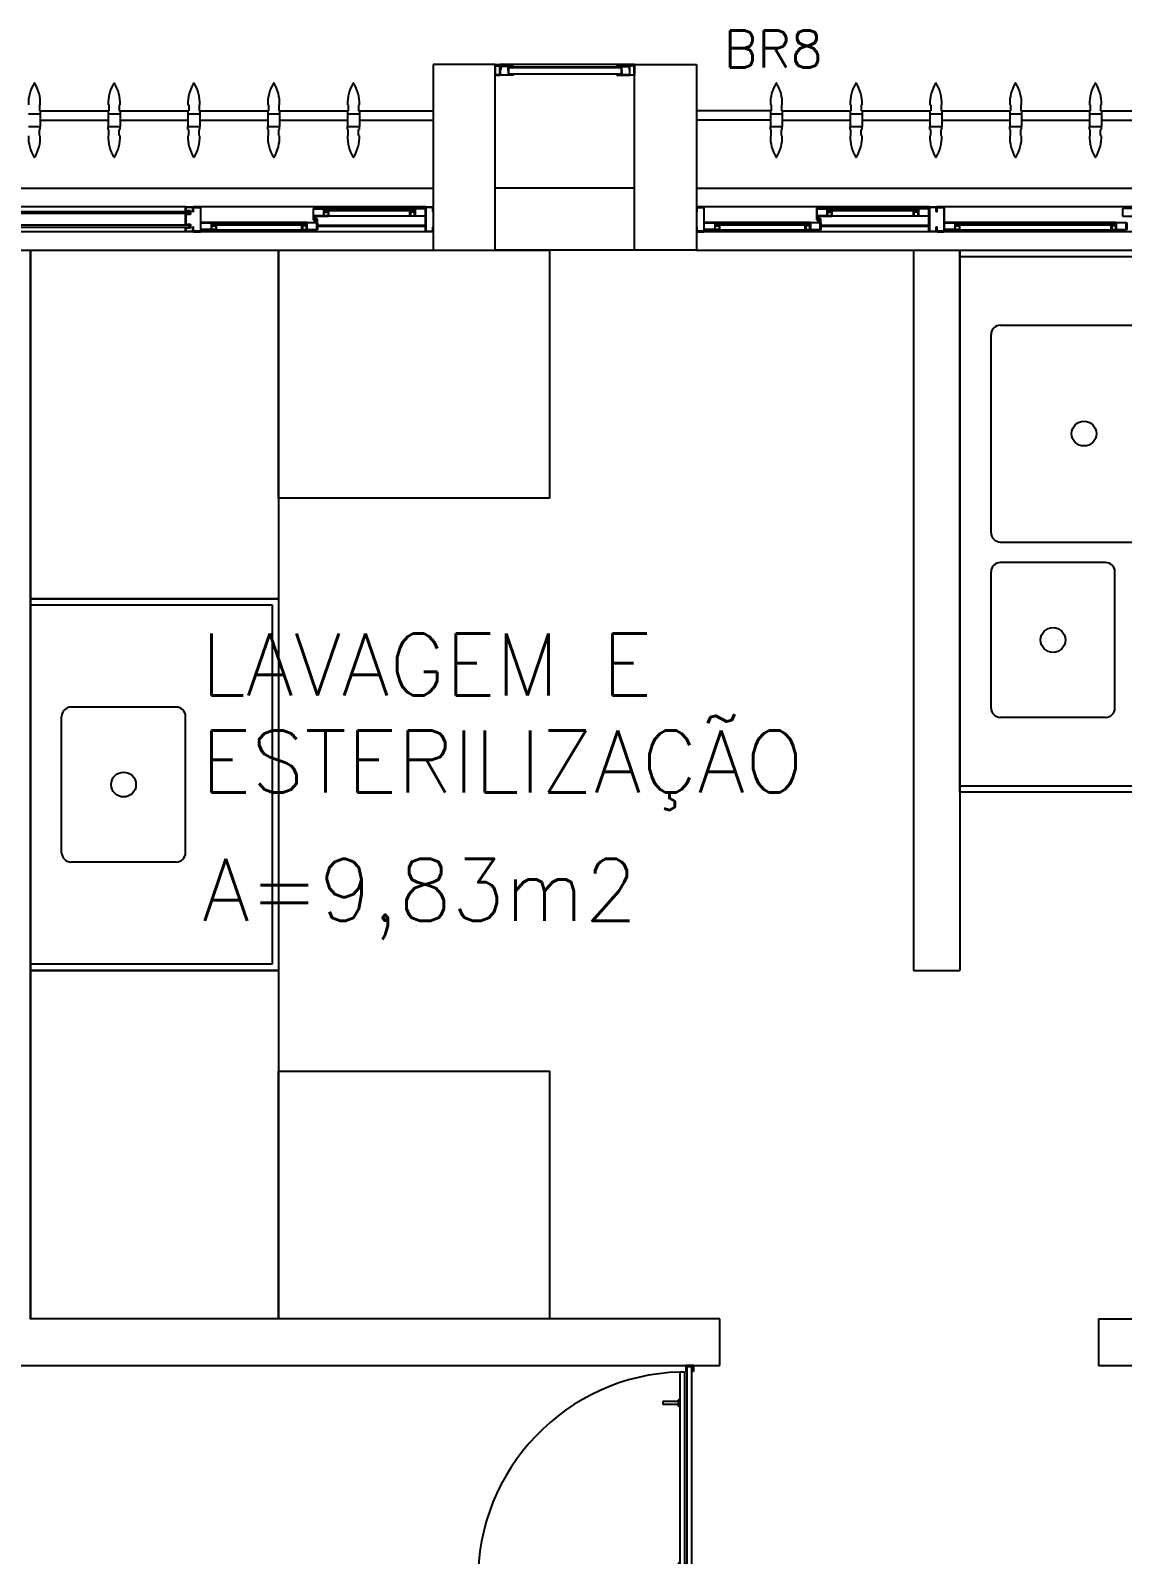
# Model space of a CAD drawing. Header units: millimetres. Extents: x 2128 to 2646, y 1972 to 2207.
# Drawn here: x 2273.311 to 2276.836, y 2138.754 to 2143.675 of the extents above; entities that cross this region are included whole.
import ezdxf

# ---------------------------------------------------------------- set-up
doc = ezdxf.new("R2010")
doc.units = ezdxf.units.MM
doc.linetypes.add('DASHED2', pattern=[0.375, 0.25, -0.125])
for name, color, linetype in [('AR-ALV', 2, 'Continuous'), ('AR-BANCADAS', 1, 'Continuous'), ('AR-BRISES', 1, 'Continuous'), ('AR-ESQ', 1, 'Continuous'), ('AR-ESTC', 3, 'Continuous'), ('AR-PEITORIL', 1, 'Continuous'), ('AR-PORTA', 1, 'Continuous'), ('AR-VIDRO', 2, 'Continuous'), ('BC- VISTA', 1, 'Continuous'), ('BC-CUBA', 1, 'Continuous'), ('BR-PAINEL', 1, 'Continuous'), ('BR-SUPORTE', 1, 'Continuous'), ('BR-TEXTO', 2, 'Continuous'), ('COZ1', 1, 'Continuous'), ('DT-ESQ-BAGUETE-C', 1, 'Continuous'), ('DT-ESQ-BAGUETE-V', 1, 'Continuous'), ('DT-ESQ-CHAPA DOBRADA-V', 1, 'Continuous'), ('DT-ESQ-MARCO-V', 1, 'Continuous'), ('DT-ESQ-PERFIL CADEIRA-C', 2, 'Continuous'), ('DT-ESQ-PERFIL CADEIRA-V', 2, 'Continuous'), ('DT-ESQ-PERFIL U SIMPLES-C', 2, 'Continuous'), ('DT-ESQ-PERFIL U-C', 2, 'Continuous'), ('DT-ESQ-PERFIL U-V', 1, 'Continuous'), ('DT-ESQ-VENEZIANA-C', 1, 'Continuous'), ('DT-ESQ-VENEZIANA-V', 1, 'Continuous'), ('DT-ESQ-VIDRO-C', 2, 'Continuous'), ('DT-ESQ-VIDRO-V', 71, 'Continuous'), ('DT-TXTMOD', 1, 'Continuous'), ('maçaneta', 1, 'Continuous'), ('montantes', 1, 'Continuous'), ('mov', 1, 'Continuous'), ('TEXTO', 2, 'Continuous'), ('Área', 2, 'Continuous')]:
    doc.layers.add(name, color=color, linetype=linetype)
doc.styles.add('S10', font='simplex.shx', dxfattribs={"height": 0.1})
doc.styles.add('S12', font='simplex.shx', dxfattribs={"width": 1.1, "height": 0.12})
doc.styles.add('UNB-100', font='simplex.shx', dxfattribs={"height": 0.2})

# ---------------------------------------------------------------- blocks, each defined once
blk = doc.blocks.new('EF23-P')
at = {"layer": 'DT-ESQ-BAGUETE-C', "ltscale": 0.1}
for points in [[(0.4225, -0.08), (0.409, -0.08), (0.409, -0.0785), (0.422, -0.0785, 0.414214), (0.4225, -0.078), (0.4225, -0.067, 0.414214), (0.422, -0.0665), (0.409, -0.0665), (0.409, -0.065), (0.4225, -0.065, -0.414214), (0.424, -0.0665), (0.424, -0.0785, -0.414214)], [(0.7015, -0.08), (0.715, -0.08), (0.715, -0.0785), (0.702, -0.0785, -0.414214), (0.7015, -0.078), (0.7015, -0.067, -0.414214), (0.702, -0.0665), (0.715, -0.0665), (0.715, -0.065), (0.7015, -0.065, 0.414214), (0.7, -0.0665), (0.7, -0.0785, 0.414214)], [(0.0735, -0.125), (0.06, -0.125), (0.06, -0.1235), (0.073, -0.1235, 0.414214), (0.0735, -0.123), (0.0735, -0.112, 0.414214), (0.073, -0.1115), (0.06, -0.1115), (0.06, -0.11), (0.0735, -0.11, -0.414214), (0.075, -0.1115), (0.075, -0.1235, -0.414214)], [(0.339, -0.125), (0.3525, -0.125), (0.3525, -0.1235), (0.3395, -0.1235, -0.414214), (0.339, -0.123), (0.339, -0.112, -0.414214), (0.3395, -0.1115), (0.3525, -0.1115), (0.3525, -0.11), (0.339, -0.11, 0.414214), (0.3375, -0.1115), (0.3375, -0.1235, 0.414214)]]:
    blk.add_lwpolyline(points, format="xyb", close=True, dxfattribs=at)
at = {"layer": 'DT-ESQ-BAGUETE-V', "ltscale": 0.1}
for p, q in [((0.4225, -0.065), (0.7015, -0.065)), ((0.0735, -0.11), (0.339, -0.11))]:
    blk.add_line(p, q, dxfattribs=at)
at = {"layer": 'DT-ESQ-CHAPA DOBRADA-V', "ltscale": 0.1}
for p, q in [((0.025, -0.077), (0.374, -0.077)), ((0.025, -0.08), (0.374, -0.08))]:
    blk.add_line(p, q, dxfattribs=at)
at = {"layer": 'DT-ESQ-MARCO-V', "ltscale": 0.1}
for p, q in [((0.7985, -0.06), (1.3515, -0.06)), ((0.7985, -0.14), (1.3515, -0.14))]:
    blk.add_line(p, q, dxfattribs=at)
at = {"layer": 'DT-ESQ-PERFIL CADEIRA-C', "ltscale": 0.1}
for p, q in [((0.376, -0.0885), (0.4225, -0.0885)), ((0.75, -0.0885), (0.7015, -0.0885)), ((0.025, -0.1335), (0.0735, -0.1335)), ((0.3855, -0.1335), (0.339, -0.1335))]:
    blk.add_line(p, q, dxfattribs=at)
for points in [[(0.4225, -0.087, -1), (0.4225, -0.09), (0.376, -0.09, -0.414214), (0.374, -0.088), (0.374, -0.067, -0.414214), (0.376, -0.065), (0.4075, -0.065, -0.414214), (0.409, -0.0665), (0.409, -0.087)], [(0.409, -0.0885, -0.198913), (0.4079, -0.0881, -0.198913), (0.4075, -0.087), (0.4075, -0.067, 0.414214), (0.407, -0.0665), (0.376, -0.0665, 0.414214), (0.3755, -0.067), (0.3755, -0.088, 0.414214), (0.376, -0.0885)], [(0.7015, -0.09), (0.75, -0.09), (0.75, -0.0885), (0.715, -0.0885, 0.198912), (0.7161, -0.0881, 0.198913), (0.7165, -0.087), (0.7165, -0.067, -0.414214), (0.717, -0.0665), (0.75, -0.0665), (0.75, -0.065), (0.7165, -0.065, 0.414214), (0.715, -0.0665), (0.715, -0.0785), (0.715, -0.08), (0.715, -0.087), (0.7015, -0.087, 1)], [(0.0735, -0.135), (0.025, -0.135), (0.025, -0.1335), (0.06, -0.1335, -0.198912), (0.0589, -0.1331, -0.198913), (0.0585, -0.132), (0.0585, -0.112, 0.414214), (0.058, -0.1115), (0.025, -0.1115), (0.025, -0.11), (0.0585, -0.11, -0.414214), (0.06, -0.1115), (0.06, -0.1235), (0.06, -0.125), (0.06, -0.132), (0.0735, -0.132, -1)], [(0.339, -0.132, 1), (0.339, -0.135), (0.3855, -0.135, 0.414214), (0.3875, -0.133), (0.3875, -0.112, 0.414214), (0.3855, -0.11), (0.354, -0.11, 0.414214), (0.3525, -0.1115), (0.3525, -0.132)], [(0.3525, -0.1335, 0.198913), (0.3536, -0.1331, 0.198913), (0.354, -0.132), (0.354, -0.112, -0.414214), (0.3545, -0.1115), (0.3855, -0.1115, -0.414214), (0.386, -0.112), (0.386, -0.133, -0.414214), (0.3855, -0.1335)]]:
    blk.add_lwpolyline(points, format="xyb", close=True, dxfattribs=at)
at = {"layer": 'DT-ESQ-PERFIL CADEIRA-V', "ltscale": 0.1}
for p, q in [((0.4075, -0.09), (0.7015, -0.09)), ((0.0735, -0.135), (0.339, -0.135))]:
    blk.add_line(p, q, dxfattribs=at)
at = {"layer": 'DT-ESQ-PERFIL U SIMPLES-C', "ltscale": 0.1}
for points in [[(0.376, -0.102), (0.384, -0.102), (0.384, -0.1005), (0.376, -0.1005, -0.414214), (0.3755, -0.1), (0.3755, -0.092, -0.414214), (0.376, -0.0915), (0.384, -0.0915), (0.384, -0.09), (0.376, -0.09, 0.414214), (0.374, -0.092), (0.374, -0.1, 0.414214)], [(0.3855, -0.098), (0.3775, -0.098), (0.3775, -0.0995), (0.3855, -0.0995, -0.414214), (0.386, -0.1), (0.386, -0.108, -0.414214), (0.3855, -0.1085), (0.3775, -0.1085), (0.3775, -0.11), (0.3855, -0.11, 0.414214), (0.3875, -0.108), (0.3875, -0.1, 0.414214)]]:
    blk.add_lwpolyline(points, format="xyb", close=True, dxfattribs=at)
at = {"layer": 'DT-ESQ-PERFIL U-C', "ltscale": 0.1}
for points in [[(0, -0.0615, -0.414214), (0.0015, -0.06), (0.0235, -0.06, -0.414214), (0.025, -0.0615), (0.025, -0.1385, -0.414214), (0.0235, -0.14), (0.0015, -0.14, -0.414214), (0, -0.1385), (0, -0.125), (0.0015, -0.125), (0.0015, -0.138, 0.414214), (0.002, -0.1385), (0.023, -0.1385, 0.414214), (0.0235, -0.138), (0.0235, -0.062, 0.414214), (0.023, -0.0615), (0.002, -0.0615, 0.414214), (0.0015, -0.062), (0.0015, -0.075), (0, -0.075)], [(0.775, -0.0615, 0.414214), (0.7735, -0.06), (0.7515, -0.06, 0.414214), (0.75, -0.0615), (0.75, -0.1385, 0.414214), (0.7515, -0.14), (0.7735, -0.14, 0.414214), (0.775, -0.1385), (0.775, -0.125), (0.7735, -0.125), (0.7735, -0.138, -0.414214), (0.773, -0.1385), (0.752, -0.1385, -0.414214), (0.7515, -0.138), (0.7515, -0.062, -0.414214), (0.752, -0.0615), (0.773, -0.0615, -0.414214), (0.7735, -0.062), (0.7735, -0.075), (0.775, -0.075)], [(0.8, -0.1285), (0.8, -0.1385, -0.414214), (0.7985, -0.14), (0.7765, -0.14, -0.414214), (0.775, -0.1385), (0.775, -0.125), (0.7765, -0.125), (0.7765, -0.138, 0.414214), (0.777, -0.1385), (0.798, -0.1385, 0.414214), (0.7985, -0.138), (0.7985, -0.1285), (0.7855, -0.1285, -0.414214), (0.784, -0.127), (0.784, -0.117, -0.414214), (0.7855, -0.1155), (0.7985, -0.1155), (0.7985, -0.0845), (0.7855, -0.0845, -0.414214), (0.784, -0.083), (0.784, -0.073, -0.414214), (0.7855, -0.0715), (0.7985, -0.0715), (0.7985, -0.062, 0.414214), (0.798, -0.0615), (0.777, -0.0615, 0.414214), (0.7765, -0.062), (0.7765, -0.075), (0.775, -0.075), (0.775, -0.0615, -0.414214), (0.7765, -0.06), (0.7985, -0.06, -0.414214), (0.8, -0.0615), (0.8, -0.0715, -0.414214), (0.7985, -0.073), (0.7855, -0.073), (0.7855, -0.083), (0.7985, -0.083), (0.7985, -0.083, -0.414214), (0.8, -0.0845), (0.8, -0.1155, -0.414214), (0.7985, -0.117), (0.7985, -0.117), (0.7855, -0.117), (0.7855, -0.127), (0.7985, -0.127, -0.414214)]]:
    blk.add_lwpolyline(points, format="xyb", close=True, dxfattribs=at)
at = {"layer": 'DT-ESQ-PERFIL U-V', "ltscale": 0.1}
for p, q in [((0.0235, -0.06), (0.7515, -0.06)), ((0.0235, -0.14), (0.7515, -0.14))]:
    blk.add_line(p, q, dxfattribs=at)
at = {"layer": 'DT-ESQ-VIDRO-C', "ltscale": 0.1}
for points in [[(0.7125, -0.085), (0.7125, -0.082), (0.4115, -0.082), (0.4115, -0.085)], [(1.3625, -0.081), (1.3625, -0.075), (0.7875, -0.075), (0.7875, -0.081)], [(0.063, -0.13), (0.063, -0.127), (0.3495, -0.127), (0.3495, -0.13)]]:
    blk.add_lwpolyline(points, close=True, dxfattribs=at)
at = {"layer": 'DT-ESQ-VIDRO-V', "ltscale": 0.1}
blk.add_lwpolyline([(1.3625, -0.119), (1.3625, -0.125), (0.7875, -0.125), (0.7875, -0.119)], close=True, dxfattribs=at)
at = {"layer": 'DT-TXTMOD', "ltscale": 0.1, "style": 'S10', "flags": 3}
for tag, p in [('M01', (0.025, -0.28)), ('M02', (0.3253, -0.28)), ('M03', (0.627, -0.28)), ('M04', (0.9288, -0.28)), ('M05', (1.2306, -0.28)), ('M06', (1.5323, -0.28)), ('M07', (1.8341, -0.28)), ('M08', (2.1359, -0.28)), ('M09', (2.4376, -0.28)), ('M10', (2.7394, -0.28)), ('M11', (3.0412, -0.28)), ('M12', (3.3429, -0.28)), ('M13', (3.6447, -0.28)), ('M14', (3.9464, -0.28)), ('M15', (4.2482, -0.28)), ('M16', (4.55, -0.28)), ('M17', (4.8517, -0.28))]:
    blk.add_attdef(tag, p, '', height=0.1, dxfattribs=at)
blk = doc.blocks.new('EF40-P')
at = {"layer": 'DT-ESQ-BAGUETE-C', "ltscale": 0.1}
for points in [[(3.81, -0.08), (3.7965, -0.08), (3.7965, -0.0785), (3.8095, -0.0785, 0.414214), (3.81, -0.078), (3.81, -0.067, 0.414214), (3.8095, -0.0665), (3.7965, -0.0665), (3.7965, -0.065), (3.81, -0.065, -0.414214), (3.8115, -0.0665), (3.8115, -0.0785, -0.414214)], [(4.3015, -0.08), (4.315, -0.08), (4.315, -0.0785), (4.302, -0.0785, -0.414214), (4.3015, -0.078), (4.3015, -0.067, -0.414214), (4.302, -0.0665), (4.315, -0.0665), (4.315, -0.065), (4.3015, -0.065, 0.414214), (4.3, -0.0665), (4.3, -0.0785, 0.414214)], [(4.7975, -0.08), (4.784, -0.08), (4.784, -0.0785), (4.797, -0.0785, 0.414214), (4.7975, -0.078), (4.7975, -0.067, 0.414214), (4.797, -0.0665), (4.784, -0.0665), (4.784, -0.065), (4.7975, -0.065, -0.414214), (4.799, -0.0665), (4.799, -0.0785, -0.414214)], [(5.0765, -0.08), (5.09, -0.08), (5.09, -0.0785), (5.077, -0.0785, -0.414214), (5.0765, -0.078), (5.0765, -0.067, -0.414214), (5.077, -0.0665), (5.09, -0.0665), (5.09, -0.065), (5.0765, -0.065, 0.414214), (5.075, -0.0665), (5.075, -0.0785, 0.414214)], [(4.4485, -0.125), (4.435, -0.125), (4.435, -0.1235), (4.448, -0.1235, 0.414214), (4.4485, -0.123), (4.4485, -0.112, 0.414214), (4.448, -0.1115), (4.435, -0.1115), (4.435, -0.11), (4.4485, -0.11, -0.414214), (4.45, -0.1115), (4.45, -0.1235, -0.414214)], [(4.714, -0.125), (4.7275, -0.125), (4.7275, -0.1235), (4.7145, -0.1235, -0.414214), (4.714, -0.123), (4.714, -0.112, -0.414214), (4.7145, -0.1115), (4.7275, -0.1115), (4.7275, -0.11), (4.714, -0.11, 0.414214), (4.7125, -0.1115), (4.7125, -0.1235, 0.414214)]]:
    blk.add_lwpolyline(points, format="xyb", close=True, dxfattribs=at)
at = {"layer": 'DT-ESQ-BAGUETE-V', "ltscale": 0.1}
for p, q in [((3.81, -0.065), (4.3015, -0.065)), ((4.7975, -0.065), (5.0765, -0.065)), ((4.4485, -0.11), (4.714, -0.11))]:
    blk.add_line(p, q, dxfattribs=at)
at = {"layer": 'DT-ESQ-CHAPA DOBRADA-V', "ltscale": 0.1}
for p, q in [((4.4, -0.077), (4.749, -0.077)), ((4.4, -0.08), (4.749, -0.08))]:
    blk.add_line(p, q, dxfattribs=at)
at = {"layer": 'DT-ESQ-PERFIL CADEIRA-C', "ltscale": 0.1}
for p, q in [((3.7635, -0.0885), (3.81, -0.0885)), ((4.35, -0.0885), (4.3015, -0.0885)), ((4.751, -0.0885), (4.7975, -0.0885)), ((5.125, -0.0885), (5.0765, -0.0885)), ((4.4, -0.1335), (4.4485, -0.1335)), ((4.7605, -0.1335), (4.714, -0.1335))]:
    blk.add_line(p, q, dxfattribs=at)
for points in [[(3.81, -0.087, -1), (3.81, -0.09), (3.7635, -0.09, -0.414214), (3.7615, -0.088), (3.7615, -0.067, -0.414214), (3.7635, -0.065), (3.795, -0.065, -0.414214), (3.7965, -0.0665), (3.7965, -0.087)], [(3.7965, -0.0885, -0.198913), (3.7954, -0.0881, -0.198913), (3.795, -0.087), (3.795, -0.067, 0.414214), (3.7945, -0.0665), (3.7635, -0.0665, 0.414214), (3.763, -0.067), (3.763, -0.088, 0.414214), (3.7635, -0.0885)], [(4.3015, -0.09), (4.35, -0.09), (4.35, -0.0885), (4.315, -0.0885, 0.198912), (4.3161, -0.0881, 0.198913), (4.3165, -0.087), (4.3165, -0.067, -0.414214), (4.317, -0.0665), (4.35, -0.0665), (4.35, -0.065), (4.3165, -0.065, 0.414214), (4.315, -0.0665), (4.315, -0.0785), (4.315, -0.08), (4.315, -0.087), (4.3015, -0.087, 1)], [(4.7975, -0.087, -1), (4.7975, -0.09), (4.751, -0.09, -0.414214), (4.749, -0.088), (4.749, -0.067, -0.414214), (4.751, -0.065), (4.7825, -0.065, -0.414214), (4.784, -0.0665), (4.784, -0.087)], [(4.784, -0.0885, -0.198913), (4.7829, -0.0881, -0.198913), (4.7825, -0.087), (4.7825, -0.067, 0.414214), (4.782, -0.0665), (4.751, -0.0665, 0.414214), (4.7505, -0.067), (4.7505, -0.088, 0.414214), (4.751, -0.0885)], [(5.0765, -0.09), (5.125, -0.09), (5.125, -0.0885), (5.09, -0.0885, 0.198912), (5.0911, -0.0881, 0.198913), (5.0915, -0.087), (5.0915, -0.067, -0.414214), (5.092, -0.0665), (5.125, -0.0665), (5.125, -0.065), (5.0915, -0.065, 0.414214), (5.09, -0.0665), (5.09, -0.0785), (5.09, -0.08), (5.09, -0.087), (5.0765, -0.087, 1)], [(3.7265, -0.132, 1), (3.7265, -0.135), (3.773, -0.135, 0.414214), (3.775, -0.133), (3.775, -0.112, 0.414214), (3.773, -0.11), (3.7415, -0.11, 0.414214), (3.74, -0.1115), (3.74, -0.132)], [(4.4485, -0.135), (4.4, -0.135), (4.4, -0.1335), (4.435, -0.1335, -0.198912), (4.4339, -0.1331, -0.198913), (4.4335, -0.132), (4.4335, -0.112, 0.414214), (4.433, -0.1115), (4.4, -0.1115), (4.4, -0.11), (4.4335, -0.11, -0.414214), (4.435, -0.1115), (4.435, -0.1235), (4.435, -0.125), (4.435, -0.132), (4.4485, -0.132, -1)], [(4.714, -0.132, 1), (4.714, -0.135), (4.7605, -0.135, 0.414214), (4.7625, -0.133), (4.7625, -0.112, 0.414214), (4.7605, -0.11), (4.729, -0.11, 0.414214), (4.7275, -0.1115), (4.7275, -0.132)], [(4.7275, -0.1335, 0.198913), (4.7286, -0.1331, 0.198913), (4.729, -0.132), (4.729, -0.112, -0.414214), (4.7295, -0.1115), (4.7605, -0.1115, -0.414214), (4.761, -0.112), (4.761, -0.133, -0.414214), (4.7605, -0.1335)]]:
    blk.add_lwpolyline(points, format="xyb", close=True, dxfattribs=at)
at = {"layer": 'DT-ESQ-PERFIL CADEIRA-V', "ltscale": 0.1}
for p, q in [((3.795, -0.09), (4.3015, -0.09)), ((4.7825, -0.09), (5.0765, -0.09)), ((4.4485, -0.135), (4.714, -0.135))]:
    blk.add_line(p, q, dxfattribs=at)
at = {"layer": 'DT-ESQ-PERFIL U SIMPLES-C', "ltscale": 0.1}
for points in [[(4.751, -0.102), (4.759, -0.102), (4.759, -0.1005), (4.751, -0.1005, -0.414214), (4.7505, -0.1), (4.7505, -0.092, -0.414214), (4.751, -0.0915), (4.759, -0.0915), (4.759, -0.09), (4.751, -0.09, 0.414214), (4.749, -0.092), (4.749, -0.1, 0.414214)], [(4.7605, -0.098), (4.7525, -0.098), (4.7525, -0.0995), (4.7605, -0.0995, -0.414214), (4.761, -0.1), (4.761, -0.108, -0.414214), (4.7605, -0.1085), (4.7525, -0.1085), (4.7525, -0.11), (4.7605, -0.11, 0.414214), (4.7625, -0.108), (4.7625, -0.1, 0.414214)]]:
    blk.add_lwpolyline(points, format="xyb", close=True, dxfattribs=at)
at = {"layer": 'DT-ESQ-PERFIL U-C', "ltscale": 0.1}
for points in [[(4.375, -0.0615, 0.414214), (4.3735, -0.06), (4.3515, -0.06, 0.414214), (4.35, -0.0615), (4.35, -0.1385, 0.414214), (4.3515, -0.14), (4.3735, -0.14, 0.414214), (4.375, -0.1385), (4.375, -0.125), (4.3735, -0.125), (4.3735, -0.138, -0.414214), (4.373, -0.1385), (4.352, -0.1385, -0.414214), (4.3515, -0.138), (4.3515, -0.062, -0.414214), (4.352, -0.0615), (4.373, -0.0615, -0.414214), (4.3735, -0.062), (4.3735, -0.075), (4.375, -0.075)], [(4.375, -0.0615, -0.414214), (4.3765, -0.06), (4.3985, -0.06, -0.414214), (4.4, -0.0615), (4.4, -0.1385, -0.414214), (4.3985, -0.14), (4.3765, -0.14, -0.414214), (4.375, -0.1385), (4.375, -0.125), (4.3765, -0.125), (4.3765, -0.138, 0.414214), (4.377, -0.1385), (4.398, -0.1385, 0.414214), (4.3985, -0.138), (4.3985, -0.062, 0.414214), (4.398, -0.0615), (4.377, -0.0615, 0.414214), (4.3765, -0.062), (4.3765, -0.075), (4.375, -0.075)], [(5.15, -0.0615, 0.414214), (5.1485, -0.06), (5.1265, -0.06, 0.414214), (5.125, -0.0615), (5.125, -0.1385, 0.414214), (5.1265, -0.14), (5.1485, -0.14, 0.414214), (5.15, -0.1385), (5.15, -0.125), (5.1485, -0.125), (5.1485, -0.138, -0.414214), (5.148, -0.1385), (5.127, -0.1385, -0.414214), (5.1265, -0.138), (5.1265, -0.062, -0.414214), (5.127, -0.0615), (5.148, -0.0615, -0.414214), (5.1485, -0.062), (5.1485, -0.075), (5.15, -0.075)]]:
    blk.add_lwpolyline(points, format="xyb", close=True, dxfattribs=at)
at = {"layer": 'DT-ESQ-PERFIL U-V', "ltscale": 0.1}
for p, q in [((3.1985, -0.06), (4.3515, -0.06)), ((4.3985, -0.06), (5.1265, -0.06)), ((3.1985, -0.14), (4.3515, -0.14)), ((4.3985, -0.14), (5.1265, -0.14))]:
    blk.add_line(p, q, dxfattribs=at)
at = {"layer": 'DT-ESQ-VIDRO-C', "ltscale": 0.1}
for points in [[(4.3125, -0.085), (4.3125, -0.082), (3.799, -0.082), (3.799, -0.085)], [(5.0875, -0.085), (5.0875, -0.082), (4.7865, -0.082), (4.7865, -0.085)], [(4.438, -0.13), (4.438, -0.127), (4.7245, -0.127), (4.7245, -0.13)]]:
    blk.add_lwpolyline(points, close=True, dxfattribs=at)
at = {"layer": 'DT-TXTMOD', "ltscale": 0.1, "style": 'S10', "flags": 3}
for tag, p in [('M01', (0.025, -0.28)), ('M02', (0.3253, -0.28)), ('M03', (0.627, -0.28)), ('M04', (0.9288, -0.28)), ('M05', (1.2306, -0.28)), ('M06', (1.5323, -0.28)), ('M07', (1.8341, -0.28)), ('M08', (2.1359, -0.28)), ('M09', (2.4376, -0.28)), ('M10', (2.7394, -0.28)), ('M11', (3.0412, -0.28)), ('M12', (3.3429, -0.28)), ('M13', (3.6447, -0.28)), ('M14', (3.9464, -0.28)), ('M15', (4.2482, -0.28)), ('M16', (4.55, -0.28)), ('M17', (4.8517, -0.28))]:
    blk.add_attdef(tag, p, '', height=0.1, dxfattribs=at)
blk = doc.blocks.new('PV1')
at = {"layer": 'AR-VIDRO'}
for p, q in [((0.6825, 0.02), (0.005, 0.02)), ((0.6825, 0.005), (0.005, 0.005)), ((0.0215, 0.0443), (0.0215, 0.0293)), ((0.0215, 0.0443), (0.6875, 0.0443)), ((0.0215, 0.0293), (0.6875, 0.0293)), ((2.7035, 0.0443), (2.0375, 0.0443)), ((2.7035, 0.0293), (2.0375, 0.0293)), ((2.0425, 0.02), (2.72, 0.02)), ((2.0425, 0.005), (2.72, 0.005)), ((2.7035, 0.0443), (2.7035, 0.0293))]:
    blk.add_line(p, q, dxfattribs=at)
at = {"layer": 'maçaneta'}
for p, q in [((0.1165, 0.0993), (0.1265, 0.0993)), ((0.1165, 0.0493), (0.1165, 0.0993)), ((0.1265, 0.0493), (0.1265, 0.0993)), ((2.5985, 0.0493), (2.5985, 0.0993)), ((2.6085, 0.0993), (2.5985, 0.0993)), ((2.6085, 0.0493), (2.6085, 0.0993)), ((0.1115, 0.0443), (0.1115, 0.0493)), ((0.1115, 0.0493), (0.1315, 0.0493)), ((0.1315, 0.0443), (0.1315, 0.0493)), ((2.6135, 0.0493), (2.5935, 0.0493)), ((2.5935, 0.0443), (2.5935, 0.0493)), ((2.6135, 0.0443), (2.6135, 0.0493))]:
    blk.add_line(p, q, dxfattribs=at)
at = {"layer": 'montantes'}
for p, q in [((0.6425, 0.0493), (0.6925, 0.0493)), ((0.6925, 0.0493), (0.6925, 0.025)), ((2.0325, 0.0493), (2.0325, 0.025)), ((2.0825, 0.0493), (2.0325, 0.0493)), ((0, 0), (0, 0.025)), ((0, 0.025), (0.02, 0.025)), ((0, 0), (0.02, 0)), ((0.005, 0.005), (0.005, 0.02)), ((0.02, 0.02), (0.02, 0.025)), ((0.02, 0), (0.02, 0.005)), ((0.6425, 0.025), (0.6925, 0.025)), ((0.6875, 0.025), (0.6675, 0.025)), ((0.6675, 0.02), (0.6675, 0.025)), ((0.6675, 0), (0.6675, 0.005)), ((0.6875, 0), (0.6675, 0)), ((0.6825, 0.005), (0.6825, 0.02)), ((0.6875, 0.0443), (0.6875, 0.0293)), ((0.6875, 0), (0.6875, 0.025)), ((2.0825, 0.025), (2.0325, 0.025)), ((2.0375, 0.0443), (2.0375, 0.0293)), ((2.0375, 0.025), (2.0575, 0.025)), ((2.0375, 0), (2.0375, 0.025)), ((2.0375, 0), (2.0575, 0)), ((2.0425, 0.005), (2.0425, 0.02)), ((2.0575, 0.02), (2.0575, 0.025)), ((2.0575, 0), (2.0575, 0.005)), ((2.705, 0.02), (2.705, 0.025)), ((2.725, 0.025), (2.705, 0.025)), ((2.705, 0), (2.705, 0.005)), ((2.725, 0), (2.705, 0)), ((2.72, 0.005), (2.72, 0.02)), ((2.725, 0), (2.725, 0.025))]:
    blk.add_line(p, q, dxfattribs=at)
for centre in [(0.6925, 0.02), (2.0325, 0.02)]:
    blk.add_circle(centre, 0.005, dxfattribs=at)
for centre, start, end in [((0.6425, 0.0443), 90, 180), ((2.0825, 0.0443), 0, 90), ((0.6425, 0.03), 180, 270), ((2.0825, 0.03), 270, 0)]:
    blk.add_arc(centre, 0.005, start, end, dxfattribs=at)
at = {"layer": 'mov'}
for centre, start, end in [((0.692, 0.025), 0, 178.3547), ((2.033, 0.025), 1.6453, 180)]:
    blk.add_arc(centre, 0.6705, start, end, dxfattribs=at)
blk = doc.blocks.new('BR-MODULO8')
at = {"layer": 'BR-PAINEL'}
for p, q in [((-4.9117, 0.27), (-4.9092, 0.27)), ((-4.9117, 0.25), (-4.9117, 0.24)), ((-4.9117, 0.25), (-4.9092, 0.25)), ((-4.9092, 0.27), (-4.9092, 0.25)), ((-4.8758, 0.27), (-4.8758, 0.25)), ((-4.8733, 0.27), (-4.8758, 0.27)), ((-4.8733, 0.25), (-4.8758, 0.25)), ((-4.8733, 0.25), (-4.8733, 0.24)), ((-4.6542, 0.27), (-4.6517, 0.27)), ((-4.6542, 0.25), (-4.6542, 0.24)), ((-4.6542, 0.25), (-4.6517, 0.25)), ((-4.6517, 0.27), (-4.6517, 0.25)), ((-4.6183, 0.27), (-4.6183, 0.25)), ((-4.6158, 0.27), (-4.6183, 0.27)), ((-4.6158, 0.25), (-4.6183, 0.25)), ((-4.6158, 0.25), (-4.6158, 0.24)), ((-4.3967, 0.27), (-4.3942, 0.27)), ((-4.3967, 0.25), (-4.3967, 0.24)), ((-4.3967, 0.25), (-4.3942, 0.25)), ((-4.3942, 0.27), (-4.3942, 0.25)), ((-4.3608, 0.27), (-4.3608, 0.25)), ((-4.3583, 0.27), (-4.3608, 0.27)), ((-4.3583, 0.25), (-4.3608, 0.25)), ((-4.3583, 0.25), (-4.3583, 0.24)), ((-4.1392, 0.27), (-4.1367, 0.27)), ((-4.1392, 0.25), (-4.1392, 0.24)), ((-4.1392, 0.25), (-4.1367, 0.25)), ((-4.1367, 0.27), (-4.1367, 0.25)), ((-4.1033, 0.27), (-4.1033, 0.25)), ((-4.1008, 0.27), (-4.1033, 0.27)), ((-4.1008, 0.25), (-4.1033, 0.25)), ((-4.1008, 0.25), (-4.1008, 0.24)), ((-3.8817, 0.27), (-3.8792, 0.27)), ((-3.8817, 0.25), (-3.8817, 0.24)), ((-3.8817, 0.25), (-3.8792, 0.25)), ((-3.8792, 0.27), (-3.8792, 0.25)), ((-3.8458, 0.27), (-3.8458, 0.25)), ((-3.8433, 0.27), (-3.8458, 0.27)), ((-3.8433, 0.25), (-3.8458, 0.25)), ((-3.8433, 0.25), (-3.8433, 0.24)), ((-1.2708, 0.27), (-1.2708, 0.25)), ((-1.2683, 0.27), (-1.2708, 0.27)), ((-1.2683, 0.25), (-1.2708, 0.25)), ((-1.2683, 0.25), (-1.2683, 0.24)), ((-1.0492, 0.27), (-1.0467, 0.27)), ((-1.0492, 0.25), (-1.0492, 0.24)), ((-1.0492, 0.25), (-1.0467, 0.25)), ((-1.0467, 0.27), (-1.0467, 0.25)), ((-1.0133, 0.27), (-1.0133, 0.25)), ((-1.0108, 0.27), (-1.0133, 0.27)), ((-1.0108, 0.25), (-1.0133, 0.25)), ((-1.0108, 0.25), (-1.0108, 0.24)), ((-0.7917, 0.27), (-0.7892, 0.27)), ((-0.7917, 0.25), (-0.7917, 0.24)), ((-0.7917, 0.25), (-0.7892, 0.25)), ((-0.7892, 0.27), (-0.7892, 0.25)), ((-0.7558, 0.27), (-0.7558, 0.25)), ((-0.7533, 0.27), (-0.7558, 0.27)), ((-0.7533, 0.25), (-0.7558, 0.25)), ((-0.7533, 0.25), (-0.7533, 0.24)), ((-0.5342, 0.27), (-0.5317, 0.27)), ((-0.5342, 0.25), (-0.5317, 0.25)), ((-0.5342, 0.25), (-0.5342, 0.24)), ((-0.5317, 0.27), (-0.5317, 0.25)), ((-0.4958, 0.27), (-0.4983, 0.27)), ((-0.4983, 0.27), (-0.4983, 0.25)), ((-0.4958, 0.25), (-0.4983, 0.25)), ((-0.4958, 0.25), (-0.4958, 0.24)), ((-0.2767, 0.27), (-0.2742, 0.27)), ((-0.2767, 0.25), (-0.2767, 0.24)), ((-0.2767, 0.25), (-0.2742, 0.25)), ((-0.2742, 0.27), (-0.2742, 0.25)), ((-0.2408, 0.27), (-0.2408, 0.25)), ((-0.2383, 0.27), (-0.2408, 0.27)), ((-0.2383, 0.25), (-0.2408, 0.25)), ((-0.2383, 0.25), (-0.2383, 0.24)), ((-4.9117, 0.24), (-4.8733, 0.24)), ((-4.9117, 0.24), (-4.9117, 0.2)), ((-4.9117, 0.2), (-4.8733, 0.2)), ((-4.9117, 0.19), (-4.9117, 0.2)), ((-4.8733, 0.24), (-4.8733, 0.2)), ((-4.8733, 0.19), (-4.8733, 0.2)), ((-4.6542, 0.24), (-4.6158, 0.24)), ((-4.6542, 0.24), (-4.6542, 0.2)), ((-4.6542, 0.2), (-4.6158, 0.2)), ((-4.6542, 0.19), (-4.6542, 0.2)), ((-4.6158, 0.24), (-4.6158, 0.2)), ((-4.6158, 0.19), (-4.6158, 0.2)), ((-4.3967, 0.24), (-4.3583, 0.24)), ((-4.3967, 0.24), (-4.3967, 0.2)), ((-4.3967, 0.2), (-4.3583, 0.2)), ((-4.3967, 0.19), (-4.3967, 0.2)), ((-4.3583, 0.24), (-4.3583, 0.2)), ((-4.3583, 0.19), (-4.3583, 0.2)), ((-4.1392, 0.24), (-4.1008, 0.24)), ((-4.1392, 0.24), (-4.1392, 0.2)), ((-4.1392, 0.2), (-4.1008, 0.2)), ((-4.1392, 0.19), (-4.1392, 0.2)), ((-4.1008, 0.24), (-4.1008, 0.2)), ((-4.1008, 0.19), (-4.1008, 0.2)), ((-3.8817, 0.24), (-3.8433, 0.24)), ((-3.8817, 0.24), (-3.8817, 0.2)), ((-3.8817, 0.2), (-3.8433, 0.2)), ((-3.8817, 0.19), (-3.8817, 0.2)), ((-3.8433, 0.24), (-3.8433, 0.2)), ((-3.8433, 0.19), (-3.8433, 0.2)), ((-1.3067, 0.24), (-1.2683, 0.24)), ((-1.3067, 0.2), (-1.2683, 0.2)), ((-1.2683, 0.24), (-1.2683, 0.2)), ((-1.2683, 0.19), (-1.2683, 0.2)), ((-1.0492, 0.24), (-1.0108, 0.24)), ((-1.0492, 0.24), (-1.0492, 0.2)), ((-1.0492, 0.2), (-1.0108, 0.2)), ((-1.0492, 0.19), (-1.0492, 0.2)), ((-1.0108, 0.24), (-1.0108, 0.2)), ((-1.0108, 0.19), (-1.0108, 0.2)), ((-0.7917, 0.24), (-0.7533, 0.24)), ((-0.7917, 0.24), (-0.7917, 0.2)), ((-0.7917, 0.2), (-0.7533, 0.2)), ((-0.7917, 0.19), (-0.7917, 0.2)), ((-0.7533, 0.24), (-0.7533, 0.2)), ((-0.7533, 0.19), (-0.7533, 0.2)), ((-0.5342, 0.24), (-0.5342, 0.2)), ((-0.5342, 0.24), (-0.4958, 0.24)), ((-0.5342, 0.19), (-0.5342, 0.2)), ((-0.5342, 0.2), (-0.4958, 0.2)), ((-0.4958, 0.24), (-0.4958, 0.2)), ((-0.4958, 0.19), (-0.4958, 0.2)), ((-0.2767, 0.24), (-0.2383, 0.24)), ((-0.2767, 0.24), (-0.2767, 0.2)), ((-0.2767, 0.2), (-0.2383, 0.2)), ((-0.2767, 0.19), (-0.2767, 0.2)), ((-0.2383, 0.24), (-0.2383, 0.2)), ((-0.2383, 0.19), (-0.2383, 0.2)), ((-4.9117, 0.19), (-4.9092, 0.19)), ((-4.9117, 0.17), (-4.9092, 0.17)), ((-4.9092, 0.17), (-4.9092, 0.19)), ((-4.8733, 0.19), (-4.8758, 0.19)), ((-4.8758, 0.17), (-4.8758, 0.19)), ((-4.8733, 0.17), (-4.8758, 0.17)), ((-4.6542, 0.19), (-4.6517, 0.19)), ((-4.6542, 0.17), (-4.6517, 0.17)), ((-4.6517, 0.17), (-4.6517, 0.19)), ((-4.6158, 0.19), (-4.6183, 0.19)), ((-4.6183, 0.17), (-4.6183, 0.19)), ((-4.6158, 0.17), (-4.6183, 0.17)), ((-4.3967, 0.19), (-4.3942, 0.19)), ((-4.3967, 0.17), (-4.3942, 0.17)), ((-4.3942, 0.17), (-4.3942, 0.19)), ((-4.3583, 0.19), (-4.3608, 0.19)), ((-4.3608, 0.17), (-4.3608, 0.19)), ((-4.3583, 0.17), (-4.3608, 0.17)), ((-4.1392, 0.19), (-4.1367, 0.19)), ((-4.1392, 0.17), (-4.1367, 0.17)), ((-4.1367, 0.17), (-4.1367, 0.19)), ((-4.1008, 0.19), (-4.1033, 0.19)), ((-4.1033, 0.17), (-4.1033, 0.19)), ((-4.1008, 0.17), (-4.1033, 0.17)), ((-3.8817, 0.19), (-3.8792, 0.19)), ((-3.8817, 0.17), (-3.8792, 0.17)), ((-3.8792, 0.17), (-3.8792, 0.19)), ((-3.8433, 0.19), (-3.8458, 0.19)), ((-3.8458, 0.17), (-3.8458, 0.19)), ((-3.8433, 0.17), (-3.8458, 0.17)), ((-1.2683, 0.19), (-1.2708, 0.19)), ((-1.2708, 0.17), (-1.2708, 0.19)), ((-1.2683, 0.17), (-1.2708, 0.17)), ((-1.0492, 0.19), (-1.0467, 0.19)), ((-1.0492, 0.17), (-1.0467, 0.17)), ((-1.0467, 0.17), (-1.0467, 0.19)), ((-1.0108, 0.19), (-1.0133, 0.19)), ((-1.0133, 0.17), (-1.0133, 0.19)), ((-1.0108, 0.17), (-1.0133, 0.17)), ((-0.7917, 0.19), (-0.7892, 0.19)), ((-0.7917, 0.17), (-0.7892, 0.17)), ((-0.7892, 0.17), (-0.7892, 0.19)), ((-0.7533, 0.19), (-0.7558, 0.19)), ((-0.7558, 0.17), (-0.7558, 0.19)), ((-0.7533, 0.17), (-0.7558, 0.17)), ((-0.5342, 0.19), (-0.5317, 0.19)), ((-0.5342, 0.17), (-0.5317, 0.17)), ((-0.5317, 0.17), (-0.5317, 0.19)), ((-0.4983, 0.17), (-0.4983, 0.19)), ((-0.4958, 0.19), (-0.4983, 0.19)), ((-0.4958, 0.17), (-0.4983, 0.17)), ((-0.2767, 0.19), (-0.2742, 0.19)), ((-0.2767, 0.17), (-0.2742, 0.17)), ((-0.2742, 0.17), (-0.2742, 0.19)), ((-0.2383, 0.19), (-0.2408, 0.19)), ((-0.2408, 0.17), (-0.2408, 0.19)), ((-0.2383, 0.17), (-0.2408, 0.17))]:
    blk.add_line(p, q, dxfattribs=at)
for centre, radius, start, end in [((-4.7867, 0.2739), 0.1251, 148.4721, 181.772), ((-4.8925, 0.3387), 0.001, 37.1012, 142.8988), ((-4.9983, 0.2739), 0.1251, 358.228, 31.5279), ((-4.5292, 0.2739), 0.1251, 148.4721, 181.772), ((-4.635, 0.3387), 0.001, 37.1012, 142.8988), ((-4.7408, 0.2739), 0.1251, 358.228, 31.5279), ((-4.2717, 0.2739), 0.1251, 148.4721, 181.772), ((-4.3775, 0.3387), 0.001, 37.1012, 142.8988), ((-4.4833, 0.2739), 0.1251, 358.228, 31.5279), ((-4.0142, 0.2739), 0.1251, 148.4721, 181.772), ((-4.12, 0.3387), 0.001, 37.1012, 142.8988), ((-4.2258, 0.2739), 0.1251, 358.228, 31.5279), ((-3.7567, 0.2739), 0.1251, 148.4721, 181.772), ((-3.8625, 0.3387), 0.001, 37.1012, 142.8988), ((-3.9683, 0.2739), 0.1251, 358.228, 31.5279), ((-1.1817, 0.2739), 0.1251, 148.4721, 181.772), ((-1.2875, 0.3387), 0.001, 37.1012, 142.8988), ((-1.3933, 0.2739), 0.1251, 358.228, 31.5279), ((-0.9242, 0.2739), 0.1251, 148.4721, 181.772), ((-1.03, 0.3387), 0.001, 37.1012, 142.8988), ((-1.1358, 0.2739), 0.1251, 358.228, 31.5279), ((-0.6667, 0.2739), 0.1251, 148.4721, 181.772), ((-0.7725, 0.3387), 0.001, 37.1012, 142.8988), ((-0.8783, 0.2739), 0.1251, 358.228, 31.5279), ((-0.4092, 0.2739), 0.1251, 148.4721, 181.772), ((-0.515, 0.3387), 0.001, 37.1012, 142.8988), ((-0.6208, 0.2739), 0.1251, 358.228, 31.5279), ((-0.1517, 0.2739), 0.1251, 148.4721, 181.772), ((-0.2575, 0.3387), 0.001, 37.1012, 142.8988), ((-0.3633, 0.2739), 0.1251, 358.228, 31.5279), ((-4.7867, 0.1661), 0.1251, 178.228, 211.5279), ((-4.9983, 0.1661), 0.1251, 328.4721, 1.772), ((-4.5292, 0.1661), 0.1251, 178.228, 211.5279), ((-4.7408, 0.1661), 0.1251, 328.4721, 1.772), ((-4.2717, 0.1661), 0.1251, 178.228, 211.5279), ((-4.4833, 0.1661), 0.1251, 328.4721, 1.772), ((-4.0142, 0.1661), 0.1251, 178.228, 211.5279), ((-4.2258, 0.1661), 0.1251, 328.4721, 1.772), ((-3.7567, 0.1661), 0.1251, 178.228, 211.5279), ((-3.9683, 0.1661), 0.1251, 328.4721, 1.772), ((-1.1817, 0.1661), 0.1251, 178.228, 211.5279), ((-1.3933, 0.1661), 0.1251, 328.4721, 1.772), ((-0.9242, 0.1661), 0.1251, 178.228, 211.5279), ((-1.1358, 0.1661), 0.1251, 328.4721, 1.772), ((-0.6667, 0.1661), 0.1251, 178.228, 211.5279), ((-0.8783, 0.1661), 0.1251, 328.4721, 1.772), ((-0.4092, 0.1661), 0.1251, 178.228, 211.5279), ((-0.6208, 0.1661), 0.1251, 328.4721, 1.772), ((-0.1517, 0.1661), 0.1251, 178.228, 211.5279), ((-0.3633, 0.1661), 0.1251, 328.4721, 1.772), ((-4.8925, 0.1013), 0.001, 217.1012, 322.8988), ((-4.635, 0.1013), 0.001, 217.1012, 322.8988), ((-4.3775, 0.1013), 0.001, 217.1012, 322.8988), ((-4.12, 0.1013), 0.001, 217.1012, 322.8988), ((-3.8625, 0.1013), 0.001, 217.1012, 322.8988), ((-1.2875, 0.1013), 0.001, 217.1012, 322.8988), ((-1.03, 0.1013), 0.001, 217.1012, 322.8988), ((-0.7725, 0.1013), 0.001, 217.1012, 322.8988), ((-0.515, 0.1013), 0.001, 217.1012, 322.8988), ((-0.2575, 0.1013), 0.001, 217.1012, 322.8988)]:
    blk.add_arc(centre, radius, start, end, dxfattribs=at)
at = {"layer": 'BR-SUPORTE'}
for p, q in [((-4.9117, 0.25), (-5.15, 0.25)), ((-4.8733, 0.25), (-4.6517, 0.25)), ((-4.6158, 0.25), (-4.3942, 0.25)), ((-4.3583, 0.25), (-4.1367, 0.25)), ((-4.1008, 0.25), (-3.8792, 0.25)), ((-3.8433, 0.25), (-3.6217, 0.25)), ((-1.2683, 0.25), (-1.0467, 0.25)), ((-1.0108, 0.25), (-0.7892, 0.25)), ((-0.7533, 0.25), (-0.5317, 0.25)), ((-0.4958, 0.25), (-0.2742, 0.25)), ((-0.2383, 0.25), (0, 0.25)), ((-4.9117, 0.22), (-5.15, 0.22)), ((-4.8733, 0.22), (-4.6542, 0.22)), ((-4.6158, 0.22), (-4.3967, 0.22)), ((-4.3583, 0.22), (-4.1392, 0.22)), ((-4.1008, 0.22), (-3.8817, 0.22)), ((-3.8433, 0.22), (-3.6242, 0.22)), ((-1.2683, 0.22), (-1.0492, 0.22)), ((-1.0108, 0.22), (-0.7917, 0.22)), ((-0.7533, 0.22), (-0.5342, 0.22)), ((-0.4958, 0.22), (-0.2767, 0.22)), ((-0.2383, 0.22), (0, 0.22))]:
    blk.add_line(p, q, dxfattribs=at)
blk = doc.blocks.new('EF01C-P')
at = {"layer": 'DT-ESQ-BAGUETE-C', "ltscale": 0.1}
for points in [[(0.0015, 0.035), (0.015, 0.035), (0.015, 0.0335), (0.0015, 0.0335), (0.0015, 0.005), (0.015, 0.005), (0.015, 0.0035), (0.0015, 0.0035, -0.414214), (0, 0.005), (0, 0.0335, -0.414214)], [(0.4485, 0.035), (0.435, 0.035), (0.435, 0.0335), (0.4485, 0.0335), (0.4485, 0.005), (0.435, 0.005), (0.435, 0.0035), (0.4485, 0.0035, 0.414214), (0.45, 0.005), (0.45, 0.0335, 0.414214)]]:
    blk.add_lwpolyline(points, format="xyb", close=True, dxfattribs=at)
at = {"layer": 'DT-ESQ-PERFIL CADEIRA-C', "ltscale": 0.1}
for points in [[(0.01, 0.0015), (0.01, 0.003), (0.0015, 0.003, 1), (0.0015, 0), (0.015, 0, 0.414214), (0.0165, 0.0015), (0.0165, 0.0335), (0.043, 0.0335)], [(0.043, 0.0065), (0.018, 0.0065), (0.018, 0.0165), (0.0165, 0.0165), (0.0165, 0.0065, 0.414214), (0.018, 0.005), (0.043, 0.005), (0.0565, 0.005, 1), (0.0565, 0.008), (0.043, 0.008), (0.043, 0.02), (0.043, 0.032), (0.0565, 0.032, 1), (0.0565, 0.035), (0.043, 0.035), (0.0165, 0.035, 0.414214), (0.015, 0.0335), (0.015, 0.0015), (0.0015, 0.0015)], [(0.0415, 0.02), (0.0415, 0.032, -0.414214), (0.043, 0.0335), (0.0565, 0.0335)], [(0.0415, 0.02), (0.0415, 0.008, 0.414214), (0.043, 0.0065), (0.0565, 0.0065)], [(0.407, 0.0065), (0.432, 0.0065), (0.432, 0.0165), (0.4335, 0.0165), (0.4335, 0.0065, -0.414214), (0.432, 0.005), (0.407, 0.005), (0.3935, 0.005, -1), (0.3935, 0.008), (0.407, 0.008), (0.407, 0.02), (0.407, 0.032), (0.3935, 0.032, -1), (0.3935, 0.035), (0.407, 0.035), (0.4335, 0.035, -0.414214), (0.435, 0.0335), (0.435, 0.0015), (0.4485, 0.0015)], [(0.4085, 0.02), (0.4085, 0.032, 0.414214), (0.407, 0.0335), (0.3935, 0.0335)], [(0.4085, 0.02), (0.4085, 0.008, -0.414214), (0.407, 0.0065), (0.3935, 0.0065)], [(0.44, 0.0015), (0.44, 0.003), (0.4485, 0.003, -1), (0.4485, 0), (0.435, 0, -0.414214), (0.4335, 0.0015), (0.4335, 0.0335), (0.407, 0.0335)]]:
    blk.add_lwpolyline(points, format="xyb", dxfattribs=at)
at = {"layer": 'DT-ESQ-PERFIL CADEIRA-V', "ltscale": 0.1}
blk.add_line((0.015, 0), (0.435, 0), dxfattribs=at)
at = {"layer": 'DT-ESQ-VENEZIANA-C', "ltscale": 0.1}
for p, q in [((0.043, 0.0105), (0.407, 0.0105)), ((0.043, 0.009), (0.407, 0.009))]:
    blk.add_line(p, q, dxfattribs=at)
at = {"layer": 'DT-ESQ-VENEZIANA-V', "ltscale": 0.1}
blk.add_line((0.043, 0.031), (0.407, 0.031), dxfattribs=at)
at = {"layer": 'DT-TXTMOD', "ltscale": 0.1, "style": 'S10', "flags": 3}
blk.add_attdef('EF01C', (0.0208, -0.14), '', height=0.1, dxfattribs=at)
blk = doc.blocks.new('CUBAbnc-01P')
at = {"layer": 'COZ1'}
for p, q in [((-0.25, -0.4705), (-0.25, -0.1305)), ((-0.22, -0.1005), (0.22, -0.1005)), ((0.25, -0.4705), (0.25, -0.1305)), ((-0.22, -0.5005), (0.22, -0.5005))]:
    blk.add_line(p, q, dxfattribs=at)
blk.add_circle((0, -0.3005), 0.04, dxfattribs=at)
for centre, start, end in [((-0.22, -0.1305), 90, 180), ((0.22, -0.1305), 0, 90), ((-0.22, -0.4705), 180, 270), ((0.22, -0.4705), 270, 0)]:
    blk.add_arc(centre, 0.03, start, end, dxfattribs=at)
blk = doc.blocks.new('BCP01')
at = {"layer": 'BC- VISTA'}
for p, q in [((0, -0.02), (0.78, -0.02)), ((0.78, -0.02), (0.78, -1.18)), ((0.78, -1.18), (0, -1.18))]:
    blk.add_line(p, q, dxfattribs=at)
blk.add_lwpolyline([(0.8, 0), (0.8, -1.2), (0, -1.2), (0, 0)], close=True, dxfattribs=at)
at = {"layer": 'BC-CUBA', "rotation": 90}
blk.add_blockref('CUBAbnc-01P', (0, -0.6), dxfattribs=at)
blk = doc.blocks.new('BCP09')
at = {"layer": 'BC- VISTA'}
blk.add_lwpolyline([(0.8, 0), (0.8, -1.125), (0, -1.125), (0, 0)], close=True, dxfattribs=at)
blk = doc.blocks.new('BCP06')
at = {"layer": 'BC- VISTA'}
blk.add_lwpolyline([(0.8, 0), (0.8, -0.875), (0, -0.875), (0, 0)], close=True, dxfattribs=at)
blk = doc.blocks.new('CUBApnt-01P')
at = {"layer": 'COZ1'}
for p, q in [((-0.35, -0.1305), (-0.35, -0.6705)), ((-0.32, -0.1005), (0.32, -0.1005)), ((0.35, -0.1305), (0.35, -0.6705)), ((-0.32, -0.7005), (0.32, -0.7005))]:
    blk.add_line(p, q, dxfattribs=at)
blk.add_circle((0, -0.4005), 0.04, dxfattribs=at)
for centre, start, end in [((-0.32, -0.1305), 90, 180), ((0.32, -0.1305), 0, 90), ((-0.32, -0.6705), 180, 270), ((0.32, -0.6705), 270, 0)]:
    blk.add_arc(centre, 0.03, start, end, dxfattribs=at)
blk = doc.blocks.new('BCP05')
at = {"layer": 'BC- VISTA'}
for p, q in [((0, -0.02), (0.78, -0.02)), ((0.78, -0.02), (0.78, -1.73)), ((0.78, -1.73), (0, -1.73))]:
    blk.add_line(p, q, dxfattribs=at)
blk.add_lwpolyline([(0.8, 0), (0.8, -1.75), (0, -1.75), (0, 0)], close=True, dxfattribs=at)
at = {"layer": 'BC-CUBA', "rotation": 90}
for name, p in [('CUBApnt-01P', (0, -0.5919)), ('CUBAbnc-01P', (0, -1.2581))]:
    blk.add_blockref(name, p, dxfattribs=at)

msp = doc.modelspace()

# ---------------------------------------------------------------- linework, layer by layer
at = {"layer": 'AR-ALV'}
for p, q in [((2275.2615, 2143.1651), (2274.8144, 2143.1651)), ((2273.3115, 2142.9651), (2273.3115, 2139.5151)), ((2275.2615, 2142.9651), (2274.8115, 2142.9651)), ((2276.1615, 2142.9651), (2276.1615, 2140.6401)), ((2276.1615, 2142.9651), (2276.3115, 2142.9651)), ((2276.3115, 2142.9651), (2276.3115, 2140.6401)), ((2276.1615, 2140.6401), (2276.3115, 2140.6401)), ((2275.5365, 2139.5151), (2273.3115, 2139.5151)), ((2275.5365, 2139.3651), (2275.5365, 2139.5151)), ((2276.7585, 2139.5151), (2279.7615, 2139.5151)), ((2276.7585, 2139.5151), (2276.7585, 2139.3651)), ((2271.2615, 2139.3651), (2275.5365, 2139.3651)), ((2276.7585, 2139.3651), (2280.0115, 2139.3651))]:
    msp.add_line(p, q, dxfattribs=at)
at = {"layer": 'AR-ESTC'}
for p, q in [((2274.8115, 2143.5651), (2274.6115, 2143.5651)), ((2274.6115, 2143.5651), (2274.6115, 2142.9651)), ((2274.8115, 2142.9651), (2274.8115, 2143.5651)), ((2275.2615, 2143.5651), (2275.4615, 2143.5651)), ((2275.2615, 2142.9651), (2275.2615, 2143.5651)), ((2275.4615, 2143.5651), (2275.4615, 2142.9651)), ((2274.6115, 2142.9651), (2274.8115, 2142.9651)), ((2275.4615, 2142.9651), (2275.2615, 2142.9651))]:
    msp.add_line(p, q, dxfattribs=at)
at = {"layer": 'AR-PEITORIL'}
for p, q in [((2269.4615, 2143.1651), (2274.6115, 2143.1651)), ((2275.4615, 2143.1651), (2280.6115, 2143.1651)), ((2269.4615, 2142.9651), (2274.6115, 2142.9651)), ((2275.4615, 2142.9651), (2280.6115, 2142.9651))]:
    msp.add_line(p, q, dxfattribs=at)

# ---------------------------------------------------------------- block references
at = {"layer": 'AR-BANCADAS'}
for name, p in [('BCP09', (2273.3115, 2142.9651)), ('BCP05', (2276.3115, 2142.9651)), ('BCP01', (2273.3115, 2141.8401)), ('BCP09', (2273.3115, 2140.6401))]:
    msp.add_blockref(name, p, dxfattribs=at)
at = {"layer": 'AR-BANCADAS', "rotation": 90}
for p in [(2274.1115, 2142.1651), (2274.1115, 2139.5151)]:
    msp.add_blockref('BCP06', p, dxfattribs=at)
at = {"layer": 'AR-BRISES'}
msp.add_blockref('BR-MODULO8', (2274.6115, 2143.1651), dxfattribs=at)
ref = msp.add_blockref('BR-MODULO8', (2280.6115, 2143.1651), dxfattribs=at)
ref.add_attrib('BR', 'BR8', (2275.5499, 2143.5547), dxfattribs={"layer": 'BR-TEXTO', "height": 0.12, "style": 'S12'})
at = {"layer": 'AR-ESQ', "rotation": 180}
msp.add_blockref('EF01C-P', (2275.2615, 2143.5651), dxfattribs=at)
at = {"layer": 'AR-ESQ', "linetype": 'DASHED2', "rotation": 180}
for name, p in [('EF23-P', (2274.6115, 2142.9651)), ('EF40-P', (2280.6115, 2142.9651))]:
    msp.add_blockref(name, p, dxfattribs=at)
at = {"layer": 'AR-PORTA', "rotation": 90}
msp.add_blockref('PV1', (2275.4515, 2136.6401), dxfattribs=at)

# ---------------------------------------------------------------- texts
at = {"layer": 'TEXTO', "style": 'UNB-100'}
for s, p in [('LAVAGEM E', (2273.8612, 2141.5275)), ('ESTERILIZAÇÃO', (2273.8612, 2141.2148))]:
    msp.add_text(s, height=0.2, dxfattribs=at).set_placement(p)
at = {"layer": 'Área', "style": 'UNB-100'}
msp.add_text('A=9,83m2', height=0.2, dxfattribs=at).set_placement((2273.8652, 2140.8007))

doc.saveas('drawing.dxf')
